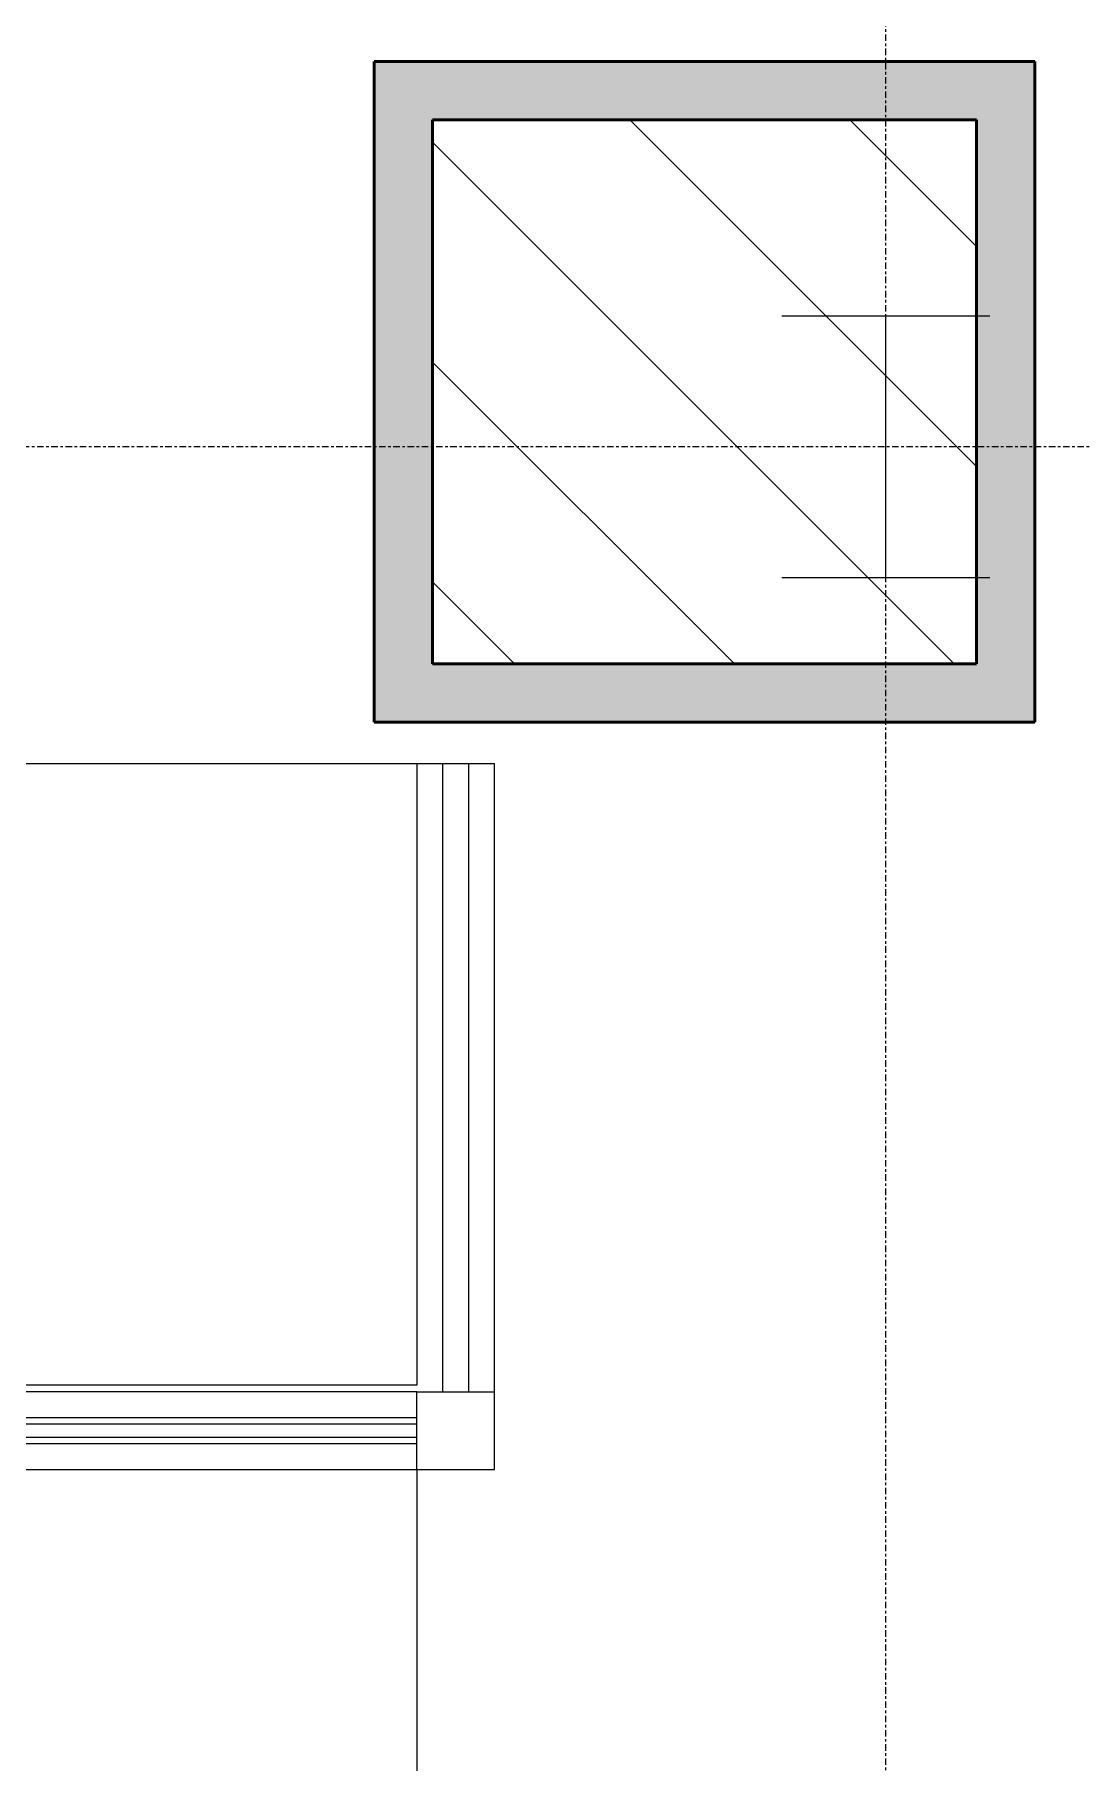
# Model space of a CAD drawing. Header units: inches. Extents: x -1106 to 1409, y -1111 to 918.
# Drawn here: x 78.3 to 118.7, y 471.7 to 538.4 of the extents above; entities that cross this region are included whole.
import ezdxf

# ---------------------------------------------------------------- set-up
doc = ezdxf.new("R2010")
doc.units = ezdxf.units.IN
doc.header["$MEASUREMENT"] = 0
doc.linetypes.add('Grid Line 1_4_', pattern=[0.4375, 0.25, -0.0625, 0.0625, -0.0625])
for name, color, linetype, lineweight in [('A-DETL-THIN', 151, 'Continuous', 13), ('A-GENM', 13, 'Continuous', 9), ('A-WALL-PATT', 111, 'Continuous', 13), ('I-FURN', 30, 'Continuous', 9), ('I-WALL', 2, 'Continuous', 13), ('S-COLS', 52, 'Continuous', 13), ('S-COLS-SYMB', 171, 'Continuous', 20), ('S-GRID', 1, 'Continuous', 9)]:
    doc.layers.add(name, color=color, linetype=linetype, lineweight=lineweight)

# ---------------------------------------------------------------- blocks, each defined once
blk = doc.blocks.new('Generic Model Adjustable Table - Default-V65-7TH FLOOR TELECOM UNDERFLOOR ROUTING PLAN')
at = {"layer": 'A-GENM', "color": 53}
for p, q in [((-35.5, -12), (-35.5, 12)), ((-35.5, 12), (35.5, 12)), ((35.5, 12), (35.5, -12)), ((35.5, -12), (-35.5, -12))]:
    blk.add_line(p, q, dxfattribs=at)
blk = doc.blocks.new('Workstation 3D - Workstation 3D-5467613-7TH FLOOR TELECOM UNDERFLOOR ROUTING PLAN')
at = {"layer": 'I-FURN', "color": 53}
for p, q in [((46.5, -59), (46.5, 16)), ((45.5, -59), (45.5, 15)), ((44.5, 14.25), (44.5, -59)), ((43.5, 14), (43.5, -59)), ((44.75, 14), (44.75, -59)), ((45.25, -59), (45.25, 14)), ((43.5, 12), (43.5, -59)), ((43.5, -59), (28.5, -59)), ((43.5, -59), (44.5, -59)), ((44.5, -59), (44.75, -59)), ((44.75, -59), (45.25, -59)), ((45.25, -59), (45.5, -59)), ((45.5, -59), (46.5, -59))]:
    blk.add_line(p, q, dxfattribs=at)
blk = doc.blocks.new('18433_1 - AEO NY - CENTRAL_rvt-1-7TH FLOOR TELECOM UNDERFLOOR ROUTING PLAN')
at = {"layer": 'A-WALL-PATT'}
for points in [[(91.398, 514.131), (93.648, 514.131), (93.648, 537.381), (91.398, 537.381), (91.398, 523.313)], [(93.648, 535.131), (114.648, 535.131), (114.648, 537.381), (93.648, 537.381)], [(114.648, 511.881), (116.898, 511.881), (116.898, 537.381), (114.648, 537.381), (114.648, 514.131)], [(114.648, 511.881), (114.648, 514.131), (91.398, 514.131), (91.398, 511.881), (97.022, 511.881)]]:
    blk.add_hatch(color=253, dxfattribs=at).paths.add_polyline_path(points, flags=0)
at = {"layer": 'S-COLS', "lineweight": 9}
h = blk.add_hatch(dxfattribs=at)
h.set_pattern_fill('FP_1', color=53, style=0, pattern_type=2)
h.set_pattern_definition([(135, (0, 0), (-4.24264, -4.24264), [])])
h.paths.add_polyline_path([(114.648, 514.131), (114.648, 535.131), (93.648, 535.131), (93.648, 514.131), (97.022, 514.131)], flags=0)
at = {"layer": 'A-DETL-THIN', "color": 53, "lineweight": 9}
for p, q in [((93.044, 510.289), (96.044, 510.289)), ((94.044, 510.289), (94.044, 486.037)), ((95.044, 510.289), (95.044, 486.037)), ((96.044, 483.037), (96.044, 510.289)), ((93.044, 486.037), (96.044, 486.037)), ((93.044, 483.037), (96.044, 483.037))]:
    blk.add_line(p, q, dxfattribs=at)
at = {"layer": 'I-WALL', "color": 213, "lineweight": 50}
for p, q in [((93.648, 537.381), (91.398, 537.381)), ((91.398, 537.381), (91.398, 514.131)), ((114.648, 537.381), (93.648, 537.381)), ((116.898, 537.381), (114.648, 537.381)), ((116.898, 511.881), (116.898, 537.381)), ((93.648, 514.131), (93.648, 535.131)), ((93.648, 535.131), (114.648, 535.131)), ((114.648, 535.131), (114.648, 514.131)), ((91.398, 514.131), (91.398, 511.881)), ((114.648, 514.131), (93.648, 514.131)), ((91.398, 511.881), (114.648, 511.881)), ((114.648, 511.881), (116.898, 511.881))]:
    blk.add_line(p, q, dxfattribs=at)
at = {"layer": 'S-COLS', "color": 133, "lineweight": 20}
for p, q in [((114.648, 535.131), (93.648, 535.131)), ((93.648, 535.131), (93.648, 514.131)), ((114.648, 514.131), (114.648, 535.131)), ((93.648, 514.131), (114.648, 514.131))]:
    blk.add_line(p, q, dxfattribs=at)
at = {"layer": 'S-GRID', "linetype": 'Grid Line 1_4_'}
for p, q in [((111.148, -529.369), (111.148, 870.85)), ((965.79, 522.506), (-931.823, 522.506))]:
    blk.add_line(p, q, dxfattribs=at)
at = {"color": 53, "lineweight": 9}
for name, p, rotation in [('Generic Model Adjustable Table - Default-V65-7TH FLOOR TELECOM UNDERFLOOR ROUTING PLAN', (57.544, 498.292), 180), ('Workstation 3D - Workstation 3D-5467613-7TH FLOOR TELECOM UNDERFLOOR ROUTING PLAN', (34.044, 439.537), 89.9999999999999)]:
    blk.add_blockref(name, p, dxfattribs=dict(at, rotation=rotation))
blk = doc.blocks.new('W-Wide Flange-Column - W10X49-819827-7TH FLOOR TELECOM UNDERFLOOR ROUTING PLAN')
at = {"layer": 'S-COLS-SYMB', "color": 63, "lineweight": 25}
for p, q in [((-4.01, 5.05), (4.01, 5.05)), ((0, 5.05), (0, -5.05)), ((-4.01, -5.05), (4.01, -5.05))]:
    blk.add_line(p, q, dxfattribs=at)
blk = doc.blocks.new('5649_structural model_2019_rvt-1-7TH FLOOR TELECOM UNDERFLOOR ROUTING PLAN')
at = {"color": 123, "lineweight": 13, "rotation": 180}
blk.add_blockref('W-Wide Flange-Column - W10X49-819827-7TH FLOOR TELECOM UNDERFLOOR ROUTING PLAN', (111.148, 522.506), dxfattribs=at)

msp = doc.modelspace()

# ---------------------------------------------------------------- block references
at = {"lineweight": 5}
msp.add_blockref('18433_1 - AEO NY - CENTRAL_rvt-1-7TH FLOOR TELECOM UNDERFLOOR ROUTING PLAN', (0, 0), dxfattribs=at)

# ---------------------------------------------------------------- next in the draw order: block references
msp.add_blockref('5649_structural model_2019_rvt-1-7TH FLOOR TELECOM UNDERFLOOR ROUTING PLAN', (0, 0), dxfattribs=at)

doc.saveas('drawing.dxf')
